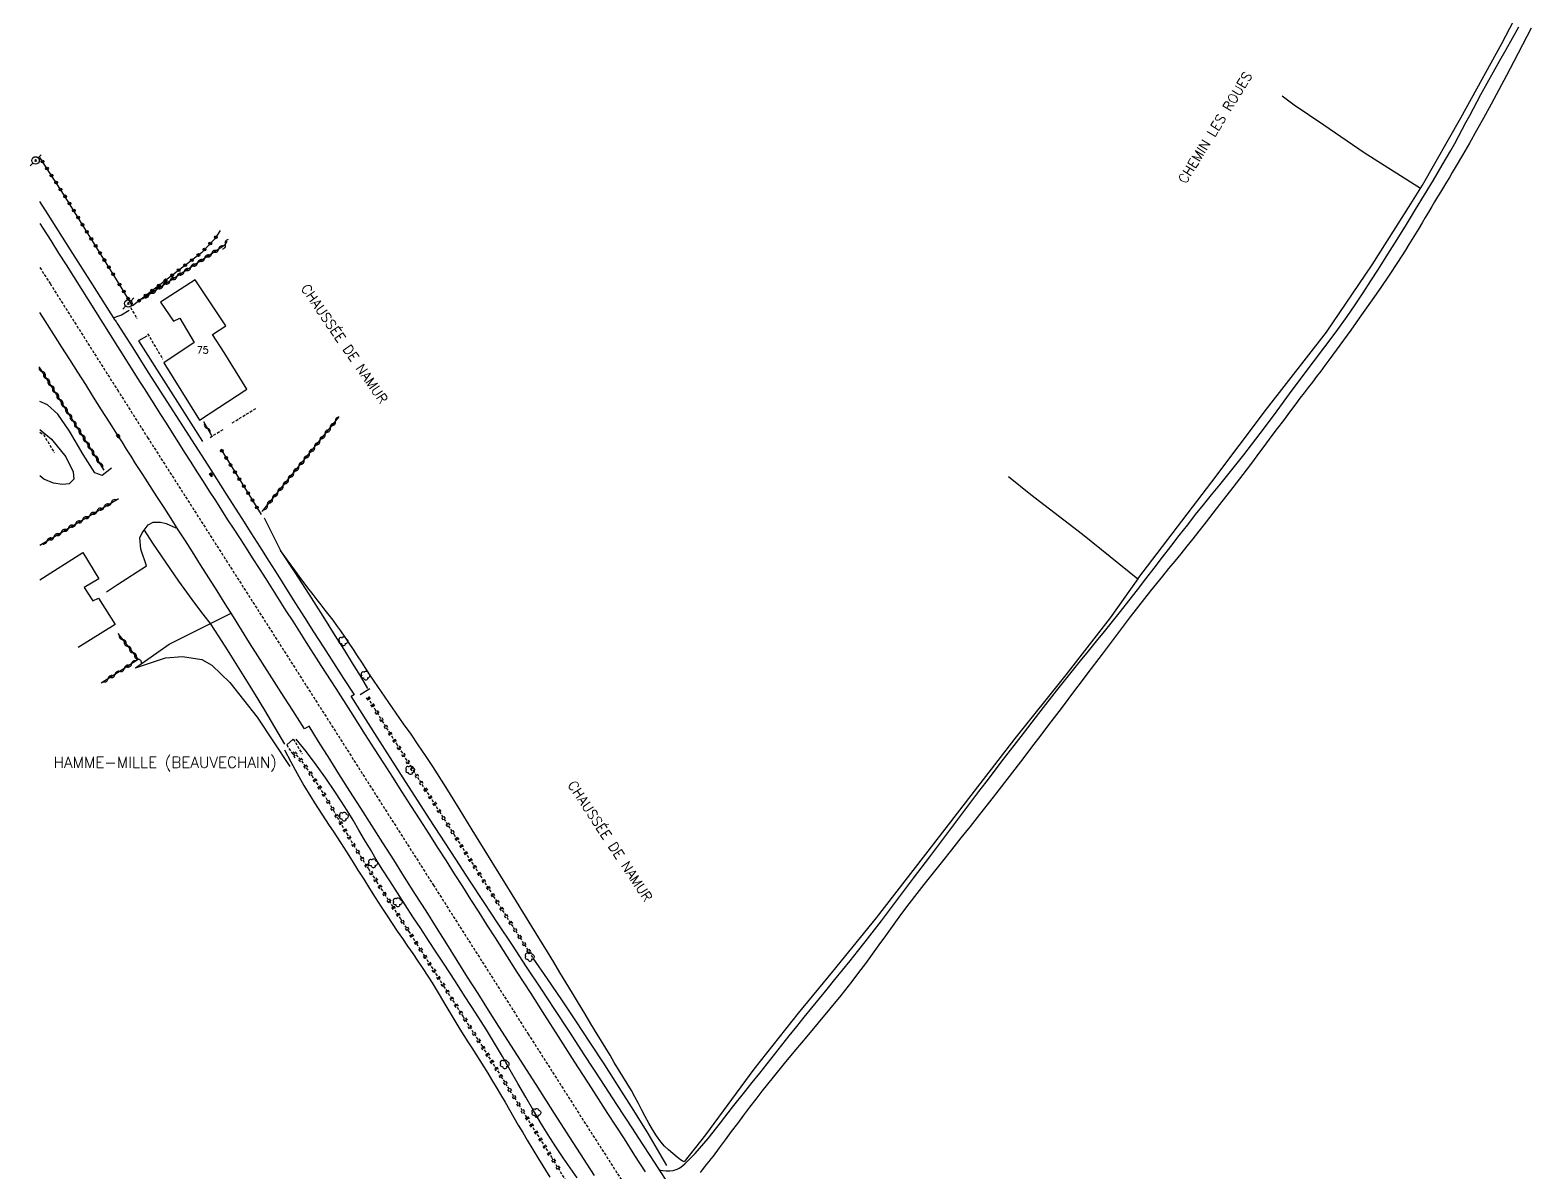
# Model space of a CAD drawing. Header units: millimetres. Extents: x 174998 to 176001, y 162000 to 163001.
# Drawn here: x 174998.2 to 175269.5, y 162423.3 to 162629.4 of the extents above; entities that cross this region are included whole.
import ezdxf
from ezdxf.enums import TextEntityAlignment as Align

# ---------------------------------------------------------------- set-up
doc = ezdxf.new("R2010")
doc.units = ezdxf.units.MM
doc.linetypes.add('DASHED', pattern=[0.75, 0.5, -0.25])
doc.layers.get('0').update_dxf_attribs({"linetype": 'CONTINUOUS'})
for name, color, linetype in [('W0001', 6, 'DASHED'), ('W0008', 7, 'CONTINUOUS'), ('W0017', 7, 'CONTINUOUS'), ('W0051', 7, 'CONTINUOUS'), ('W0071', 7, 'CONTINUOUS'), ('W0101', 7, 'CONTINUOUS'), ('W0112', 1, 'DASHED'), ('W0120', 7, 'CONTINUOUS'), ('W0211', 2, 'CONTINUOUS'), ('W0214', 2, 'CONTINUOUS'), ('W0220', 5, 'DASHED'), ('W0300', 7, 'CONTINUOUS'), ('W0310', 3, 'CONTINUOUS'), ('W0323', 7, 'CONTINUOUS'), ('W0330', 7, 'CONTINUOUS'), ('W0333', 7, 'CONTINUOUS'), ('W0401', 7, 'CONTINUOUS'), ('W0473', 7, 'CONTINUOUS'), ('W0980', 7, 'CONTINUOUS'), ('W0989', 7, 'CONTINUOUS'), ('W0991', 7, 'CONTINUOUS')]:
    doc.layers.add(name, color=color, linetype=linetype)
doc.styles.get("Standard").update_dxf_attribs({"font": 'romans.shx', "width": 0.85})

# ---------------------------------------------------------------- blocks, each defined once
blk = doc.blocks.new('T473')
for p, q in [((-0.166667, 0.166667), (0.166667, -0.166667)), ((-0.166667, -0.166667), (0.166667, 0.166667)), ((0.500001, 0.500001), (1.000002, 1.000002)), ((-1.000002, -1.000002), (-0.500001, -0.500001))]:
    blk.add_line(p, q)
blk.add_ellipse((0, 0), major_axis=(0.471405, 0.471405), ratio=1, start_param=5.4977871438, end_param=11.780972451)
blk = doc.blocks.new('T401')
for p, q in [((-0.3, 0.3), (0, 0.3)), ((-0.3, -0.25), (-0.3, 0.3)), ((-0.3, 0.15), (0, 0.15)), ((-0.3, 0), (0, 0)), ((0, 0.3), (0, -0.25)), ((-0.3, -0.15), (0, -0.15)), ((-0.3, -0.25), (-0.3, -0.3)), ((-0.3, -0.3), (0, -0.3)), ((0, -0.3), (0, -0.25))]:
    blk.add_line(p, q)
blk = doc.blocks.new('T300')
for p, q in [((-0.8, 0.51), (-0.86, 0.34)), ((-0.86, 0.34), (-0.86, 0.17)), ((-0.86, 0.17), (-0.74, 0.06)), ((-0.69, 0.63), (-0.8, 0.51)), ((-0.8, -0.06), (-0.74, 0.06)), ((-0.74, 0.06), (-0.69, 0.11)), ((-0.57, 0.69), (-0.69, 0.63)), ((-0.46, 0.69), (-0.57, 0.69)), ((-0.29, 0.63), (-0.46, 0.69)), ((-0.29, 0.63), (-0.17, 0.74)), ((-0.23, 0.57), (-0.29, 0.63)), ((-0.17, 0.74), (-0.06, 0.8)), ((-0.06, 0.8), (0.06, 0.8)), ((0.06, 0.8), (0.23, 0.74)), ((0.23, 0.74), (0.34, 0.63)), ((0.34, 0.63), (0.4, 0.51)), ((0.46, 0.46), (0.34, 0.46)), ((0.4, 0.51), (0.4, 0.46)), ((0.57, 0.4), (0.46, 0.46)), ((0.57, 0.4), (0.69, 0.29)), ((0.69, 0.29), (0.74, 0.17)), ((0.74, 0.06), (0.69, -0.17)), ((0.74, 0.17), (0.74, 0.06)), ((-0.8, -0.17), (-0.8, -0.06)), ((-0.8, -0.23), (-0.8, -0.17)), ((-0.74, -0.34), (-0.8, -0.23)), ((-0.69, -0.4), (-0.74, -0.34)), ((-0.51, -0.46), (-0.69, -0.4)), ((-0.4, -0.46), (-0.51, -0.46)), ((-0.4, -0.46), (-0.34, -0.46)), ((-0.34, -0.46), (-0.34, -0.4)), ((-0.34, -0.51), (-0.34, -0.46)), ((-0.29, -0.63), (-0.34, -0.51)), ((-0.17, -0.74), (-0.29, -0.63)), ((-0.06, -0.8), (-0.17, -0.74)), ((0.06, -0.8), (-0.06, -0.8)), ((0.17, -0.74), (0.06, -0.8)), ((0.23, -0.69), (0.17, -0.74)), ((0.29, -0.46), (0.23, -0.46)), ((0.29, -0.63), (0.23, -0.69)), ((0.46, -0.4), (0.29, -0.46)), ((0.34, -0.51), (0.29, -0.63)), ((0.34, -0.51), (0.34, -0.46)), ((0.57, -0.34), (0.46, -0.4)), ((0.63, -0.29), (0.57, -0.34)), ((0.69, -0.17), (0.63, -0.29))]:
    blk.add_line(p, q)
blk = doc.blocks.new('t310o')
at = {"color": 0, "linetype": 'Continuous'}
for centre, start, end in [((-0.5, 0.38), 216.8699, 323.1304), ((0.5, -0.37), 36.8699, 143.1303)]:
    blk.add_arc(centre, 0.625, start, end, dxfattribs=at)
blk = doc.blocks.new('t323o')
at = {"color": 0, "linetype": 'Continuous'}
for radius in [0.25, 0.15]:
    blk.add_circle((0, 0), radius, dxfattribs=at)
blk = doc.blocks.new('t220o')
at = {"color": 0, "linetype": 'Continuous'}
for p, q in [((-0.25, 0.25), (0.25, 0.25)), ((-0.25, -0.25), (0.25, -0.25))]:
    blk.add_line(p, q, dxfattribs=at)

msp = doc.modelspace()

# ---------------------------------------------------------------- linework, layer by layer
at = {"layer": 'W0001'}
for points in [[(175000, 162586.5), (175001.85, 162583.6), (175014, 162564.42)], [(175014, 162564.42), (175019.43, 162555.85), (175033.6, 162533.69), (175052.24, 162504.5), (175070.96, 162475.11), (175088.08, 162448.23), (175098.57, 162431.78), (175108.62, 162416.12)]]:
    msp.add_lwpolyline(points, dxfattribs=at)
at = {"layer": 'W0008'}
for points in [[(175014, 162576.39), (175013.9, 162576.55), (175013.8, 162576.71), (175013.7, 162576.87), (175013.6, 162577.03), (175009.56, 162583.37), (175005.53, 162589.71), (175001.49, 162596.06), (175000, 162598.41)], [(175014, 162556.31), (175012.56, 162558.58), (175011.13, 162560.84), (175009.7, 162563.1), (175008.27, 162565.37), (175006.83, 162567.63), (175005.4, 162569.89), (175003.97, 162572.16), (175002.53, 162574.42), (175000.95, 162576.9), (175000, 162578.39)], [(175056.68, 162509.53), (175054.86, 162512.34), (175053.05, 162515.16), (175051.24, 162517.97), (175049.43, 162520.79), (175047.81, 162523.34), (175046.2, 162525.89), (175044.58, 162528.44), (175042.97, 162530.99), (175041.35, 162533.54), (175039.74, 162536.09), (175038.13, 162538.64), (175036.51, 162541.19), (175033.7, 162545.59), (175030.89, 162549.99), (175028.07, 162554.39), (175025.26, 162558.79), (175022.44, 162563.19), (175019.62, 162567.59), (175016.81, 162571.99), (175014, 162576.39)], [(175047.73, 162503.25), (175045.63, 162506.55), (175043.52, 162509.84), (175041.43, 162513.15), (175039.33, 162516.45), (175037.85, 162518.79), (175036.38, 162521.14), (175034.91, 162523.48), (175033.43, 162525.83), (175031.96, 162528.18), (175030.49, 162530.52), (175029.01, 162532.87), (175027.53, 162535.21), (175026.25, 162537.21), (175024.97, 162539.2), (175023.69, 162541.2), (175022.4, 162543.19), (175021.12, 162545.19), (175019.83, 162547.18), (175018.55, 162549.18), (175017.27, 162551.17), (175016.45, 162552.46), (175015.63, 162553.74), (175014.82, 162555.03), (175014, 162556.31)], [(175056.15, 162509.13), (175056.77, 162509.51)], [(175113, 162421.81), (175111.99, 162423.35), (175110.99, 162424.9), (175109.98, 162426.45), (175108.98, 162427.99), (175107.97, 162429.54), (175106.97, 162431.08), (175104.1, 162435.49), (175101.22, 162439.89), (175098.35, 162444.3), (175095.47, 162448.7), (175092.92, 162452.58), (175090.37, 162456.45), (175087.81, 162460.32), (175085.25, 162464.19), (175082.69, 162468.07), (175080.14, 162471.94), (175077.59, 162475.82), (175075.06, 162479.71), (175070.3, 162487.04), (175065.56, 162494.39), (175060.84, 162501.75), (175056.15, 162509.13)], [(175048.58, 162503.72), (175047.73, 162503.25)], [(175100.04, 162422.67), (175096.23, 162428.61), (175092.87, 162433.84), (175089.52, 162439.07), (175086.17, 162444.3), (175082.83, 162449.54), (175080.94, 162452.51), (175079.06, 162455.49), (175077.18, 162458.47), (175075.3, 162461.45), (175073.42, 162464.43), (175071.54, 162467.41), (175069.67, 162470.39), (175067.78, 162473.37), (175065.81, 162476.48), (175063.84, 162479.59), (175061.86, 162482.7), (175059.88, 162485.81), (175057.91, 162488.92), (175055.93, 162492.03), (175053.96, 162495.14), (175052, 162498.26), (175051.14, 162499.62), (175050.29, 162500.99), (175049.43, 162502.35), (175048.58, 162503.72)]]:
    msp.add_lwpolyline(points, dxfattribs=at)
at = {"layer": 'W0017'}
for points in [[(175014, 162577.65), (175013.37, 162577.42)], [(175016.13, 162578.76), (175014.72, 162577.92), (175014, 162577.65)], [(175019.28, 162574.14), (175017.78, 162573.27)], [(175017.78, 162573.27), (175029.36, 162555.1)], [(175012.94, 162550.32), (175011.25, 162548.96), (175009.92, 162549.44), (175007.83, 162552.74), (175005.35, 162556.97), (175003.26, 162560.02), (175001.39, 162561.72), (175000, 162562.34)], [(175000, 162557.26), (175002.11, 162555.56), (175004.68, 162552.34), (175006.02, 162549.65), (175006.12, 162548.31), (175005.29, 162547.48), (175004.11, 162547.33), (175002.47, 162547.59), (175000.74, 162548.33), (175000, 162548.94)], [(175019.21, 162532.68), (175018.23, 162535.7), (175018.05, 162537.7), (175018.43, 162538.61), (175019.53, 162540.09), (175020.45, 162540.54), (175021.77, 162540.58), (175022.8, 162540.34), (175024.52, 162539.51)], [(175018.8, 162539.11), (175020.33, 162536.79), (175021.87, 162534.49), (175023.44, 162532.2), (175025.04, 162529.93), (175026.47, 162527.93), (175027.92, 162525.94), (175029.39, 162523.97), (175030.88, 162522.02)], [(175014, 162529.29), (175019.21, 162532.65)], [(175012.02, 162528.01), (175014, 162529.29)]]:
    msp.add_lwpolyline(points, dxfattribs=at)
at = {"layer": 'W0051'}
for points in [[(175000, 162594.45), (175000.55, 162593.59), (175001.97, 162591.36), (175003.39, 162589.13), (175004.72, 162587.02), (175006.05, 162584.91), (175007.37, 162582.8), (175008.7, 162580.69), (175010.02, 162578.58), (175011.34, 162576.47), (175012.67, 162574.36), (175014, 162572.25)], [(175014, 162572.25), (175014.82, 162570.96), (175015.64, 162569.66), (175016.46, 162568.37), (175017.28, 162567.08), (175018.1, 162565.79), (175018.92, 162564.5), (175019.74, 162563.21), (175020.56, 162561.92), (175021.67, 162560.17), (175022.78, 162558.41), (175023.89, 162556.66), (175025, 162554.9), (175026.11, 162553.15), (175027.22, 162551.4), (175028.33, 162549.64), (175029.45, 162547.89), (175030.55, 162546.17), (175031.66, 162544.44), (175032.77, 162542.72), (175033.88, 162541), (175035, 162539.28), (175036.11, 162537.56), (175037.22, 162535.84), (175038.32, 162534.11), (175039.54, 162532.21), (175040.76, 162530.3), (175041.98, 162528.39), (175043.19, 162526.48), (175044.4, 162524.58), (175045.62, 162522.67), (175046.83, 162520.76), (175048.05, 162518.85), (175050.71, 162514.69), (175053.37, 162510.53), (175056.03, 162506.36), (175058.69, 162502.2), (175060.33, 162499.64), (175061.97, 162497.09), (175063.61, 162494.53), (175065.25, 162491.97), (175066.89, 162489.41), (175068.53, 162486.86), (175070.17, 162484.3), (175071.81, 162481.74), (175073.29, 162479.43), (175074.76, 162477.11), (175076.24, 162474.8), (175077.71, 162472.48), (175079.19, 162470.17), (175080.66, 162467.85), (175082.13, 162465.54), (175083.61, 162463.23), (175086.08, 162459.35), (175088.56, 162455.48), (175091.03, 162451.61), (175093.51, 162447.74), (175096.47, 162443.11), (175099.44, 162438.48), (175102.41, 162433.86), (175105.39, 162429.24), (175107.29, 162426.26), (175109.2, 162423.28)]]:
    msp.add_lwpolyline(points, dxfattribs=at)
at = {"layer": 'W0071'}
for points in [[(175111.7, 162423.65), (175112.34, 162423.52), (175112.98, 162423.46), (175113.63, 162423.48), (175114.27, 162423.57), (175114.64, 162423.67), (175114.98, 162423.81), (175115.31, 162423.99), (175115.63, 162424.18), (175116.34, 162424.73), (175116.99, 162425.34), (175117.6, 162425.99), (175118.2, 162426.64), (175120.55, 162429.34), (175122.79, 162432.13), (175124.98, 162434.96), (175127.19, 162437.76), (175128.53, 162439.44), (175129.87, 162441.12), (175131.21, 162442.8), (175132.54, 162444.49), (175133.87, 162446.17), (175135.21, 162447.85), (175136.55, 162449.53), (175137.89, 162451.21), (175139.26, 162452.91), (175140.64, 162454.61), (175142.03, 162456.3), (175143.41, 162457.99), (175144.8, 162459.68), (175146.17, 162461.37), (175147.54, 162463.08), (175148.9, 162464.79), (175151.84, 162468.61), (175154.75, 162472.45), (175157.64, 162476.31), (175160.54, 162480.16), (175161.81, 162481.84), (175163.08, 162483.53), (175164.35, 162485.21), (175165.62, 162486.9), (175166.89, 162488.58), (175168.16, 162490.26), (175169.43, 162491.94), (175170.71, 162493.62), (175173.87, 162497.76), (175177.04, 162501.9), (175180.22, 162506.03), (175183.43, 162510.13), (175184.86, 162511.93), (175186.29, 162513.72), (175187.74, 162515.51), (175189.19, 162517.29), (175190.64, 162519.07), (175192.09, 162520.85), (175193.53, 162522.64), (175194.96, 162524.44), (175196.49, 162526.38), (175198.01, 162528.34), (175199.52, 162530.3), (175201.02, 162532.27), (175202.53, 162534.23), (175204.03, 162536.19), (175205.55, 162538.15), (175207.08, 162540.1), (175208.51, 162541.91), (175209.95, 162543.71), (175211.4, 162545.5), (175212.86, 162547.3), (175214.31, 162549.09), (175215.75, 162550.89), (175217.19, 162552.7), (175218.61, 162554.52), (175220.92, 162557.56), (175223.21, 162560.63), (175225.48, 162563.71), (175227.75, 162566.78), (175229.79, 162569.49), (175231.83, 162572.19), (175233.86, 162574.91), (175235.83, 162577.66), (175237.3, 162579.78), (175238.73, 162581.92), (175240.13, 162584.08), (175241.53, 162586.24), (175243.22, 162588.91), (175244.88, 162591.58), (175246.53, 162594.27), (175248.17, 162596.96), (175249.79, 162599.62), (175251.41, 162602.29), (175253, 162604.96), (175254.56, 162607.66), (175255.26, 162608.91), (175255.95, 162610.17), (175256.62, 162611.43), (175257.29, 162612.7), (175257.96, 162613.96), (175258.63, 162615.23), (175259.3, 162616.49), (175259.98, 162617.75), (175261.11, 162619.79), (175262.25, 162621.82), (175263.4, 162623.85), (175264.56, 162625.88), (175265.71, 162627.9), (175266.84, 162629.94)], [(175269.05, 162629.71), (175268.28, 162628.2), (175267.51, 162626.7), (175266.73, 162625.2), (175265.94, 162623.71), (175264.59, 162621.14), (175263.23, 162618.57), (175261.85, 162616.01), (175260.45, 162613.46), (175259.2, 162611.22), (175257.93, 162608.98), (175256.64, 162606.76), (175255.34, 162604.54), (175254.82, 162603.65), (175254.3, 162602.77), (175253.77, 162601.89), (175253.24, 162601.02), (175252.7, 162600.14), (175252.17, 162599.27), (175251.64, 162598.39), (175251.11, 162597.51), (175250.52, 162596.53), (175249.94, 162595.55), (175249.36, 162594.56), (175248.78, 162593.58), (175248.19, 162592.59), (175247.6, 162591.61), (175247.01, 162590.64), (175246.4, 162589.67), (175244.93, 162587.4), (175243.43, 162585.15), (175241.9, 162582.92), (175240.37, 162580.7), (175238.45, 162577.95), (175236.5, 162575.22), (175234.54, 162572.51), (175232.56, 162569.8), (175231.83, 162568.81), (175231.08, 162567.82), (175230.33, 162566.84), (175229.58, 162565.85), (175228.83, 162564.87), (175228.07, 162563.89), (175227.32, 162562.91), (175226.58, 162561.92), (175225.45, 162560.43), (175224.34, 162558.93), (175223.22, 162557.43), (175222.11, 162555.93), (175220.99, 162554.43), (175219.87, 162552.94), (175218.75, 162551.44), (175217.62, 162549.95), (175215.24, 162546.84), (175212.84, 162543.73), (175210.43, 162540.63), (175208, 162537.55), (175206.92, 162536.2), (175205.83, 162534.85), (175204.74, 162533.51), (175203.64, 162532.17), (175202.55, 162530.83), (175201.45, 162529.49), (175200.37, 162528.14), (175199.3, 162526.79), (175196.71, 162523.46), (175194.16, 162520.11), (175191.63, 162516.74), (175189.08, 162513.38), (175187.87, 162511.77), (175186.65, 162510.16), (175185.44, 162508.55), (175184.23, 162506.94), (175183.01, 162505.32), (175181.8, 162503.71), (175180.58, 162502.1), (175179.35, 162500.5), (175176.9, 162497.31), (175174.44, 162494.12), (175171.97, 162490.95), (175169.5, 162487.78), (175167.84, 162485.66), (175166.17, 162483.56), (175164.49, 162481.45), (175162.82, 162479.35), (175161.14, 162477.25), (175159.48, 162475.14), (175157.82, 162473.02), (175156.19, 162470.88), (175154.96, 162469.24), (175153.74, 162467.59), (175152.54, 162465.93), (175151.35, 162464.26), (175150.15, 162462.59), (175148.94, 162460.93), (175147.72, 162459.29), (175146.48, 162457.66), (175144.5, 162455.15), (175142.48, 162452.67), (175140.44, 162450.21), (175138.39, 162447.76), (175136.33, 162445.31), (175134.29, 162442.85), (175132.27, 162440.38), (175130.28, 162437.88), (175129.15, 162436.43), (175128.04, 162434.98), (175126.94, 162433.51), (175125.84, 162432.04), (175124.75, 162430.57), (175123.66, 162429.1), (175122.57, 162427.63), (175121.47, 162426.16), (175121.08, 162425.66), (175120.68, 162425.17), (175120.28, 162424.68), (175119.88, 162424.19), (175119.49, 162423.69), (175119.11, 162423.18)]]:
    msp.add_lwpolyline(points, dxfattribs=at)
at = {"layer": 'W0101'}
for points in [[(175028.8, 162558.97), (175037.35, 162564.54), (175033.24, 162571.16), (175033.24, 162571.19), (175031.15, 162574.41), (175033.54, 162575.99), (175028.02, 162584.3), (175021.75, 162580.27), (175024.14, 162576.83), (175025.24, 162577.39), (175027.85, 162572.99), (175022.34, 162569.3)], [(175022.34, 162569.3), (175028.8, 162558.97)], [(175000, 162530.17), (175007.75, 162535.07), (175010.66, 162530.35), (175008.02, 162528.77), (175009.54, 162526.36), (175010.58, 162526.83), (175013.59, 162522.1), (175006.94, 162517.91)]]:
    msp.add_lwpolyline(points, dxfattribs=at)
at = {"layer": 'W0112'}
for points in [[(175016.36, 162579.29), (175017.53, 162577.3)], [(175019.44, 162574.57), (175022.16, 162569.99)], [(175034.69, 162558.46), (175038.96, 162561.08)], [(175030.71, 162555.86), (175033.16, 162557.36)], [(175000, 162556.77), (175000.64, 162556.38), (175002.57, 162553.15)], [(175044.54, 162500.35), (175046.14, 162497.84)], [(175045.72, 162501.42), (175047.32, 162498.72)]]:
    msp.add_lwpolyline(points, dxfattribs=at)
at = {"layer": 'W0120'}
for points in [[(175059.52, 162510.5), (175057.8, 162509.4)], [(175045.72, 162501.42), (175044.54, 162500.35)]]:
    msp.add_lwpolyline(points, dxfattribs=at)
at = {"layer": 'W0211'}
for points in [[(175116.23, 162425.09), (175115.9, 162425.29), (175115.57, 162425.5), (175115.26, 162425.73), (175114.95, 162425.96), (175114.18, 162426.6), (175113.42, 162427.26), (175112.7, 162427.96), (175112.04, 162428.71), (175111.24, 162429.8), (175110.52, 162430.93), (175109.84, 162432.09), (175109.21, 162433.27), (175108.6, 162434.46), (175108, 162435.64), (175107.37, 162436.82), (175106.71, 162437.98), (175105.95, 162439.26), (175105.19, 162440.53), (175104.42, 162441.8), (175103.64, 162443.07), (175102.87, 162444.34), (175102.09, 162445.61), (175101.32, 162446.88), (175100.55, 162448.15), (175099.43, 162450.01), (175098.31, 162451.87), (175097.19, 162453.72), (175096.07, 162455.58), (175094.95, 162457.44), (175093.83, 162459.3), (175092.71, 162461.15), (175091.58, 162463), (175088.78, 162467.57), (175085.97, 162472.12), (175083.15, 162476.67), (175080.33, 162481.22), (175077.99, 162485.05), (175075.66, 162488.88), (175073.3, 162492.7), (175070.88, 162496.48), (175069.59, 162498.43), (175068.28, 162500.36), (175066.96, 162502.28), (175065.62, 162504.19), (175064.28, 162506.1), (175062.94, 162508.01), (175061.61, 162509.93), (175060.3, 162511.86), (175059.54, 162512.99), (175058.8, 162514.13), (175058.06, 162515.28), (175057.32, 162516.42), (175056.58, 162517.57), (175055.83, 162518.7), (175055.06, 162519.83), (175054.28, 162520.95), (175053.59, 162521.9), (175052.89, 162522.84), (175052.17, 162523.77), (175051.45, 162524.7), (175050.73, 162525.62), (175050.01, 162526.55), (175049.29, 162527.48), (175048.58, 162528.41), (175047.27, 162530.16), (175045.98, 162531.91), (175044.69, 162533.67), (175043.4, 162535.43)], [(175096.94, 162422.21), (175095.67, 162424.02), (175094.41, 162425.84), (175093.18, 162427.67), (175091.99, 162429.52), (175090.51, 162431.93), (175089.07, 162434.35), (175087.66, 162436.78), (175086.25, 162439.23), (175084.85, 162441.67), (175083.44, 162444.11), (175082.01, 162446.54), (175080.55, 162448.95), (175078.68, 162451.93), (175076.76, 162454.89), (175074.84, 162457.83), (175072.92, 162460.78), (175071.52, 162462.93), (175070.12, 162465.07), (175068.72, 162467.21), (175067.31, 162469.35), (175065.91, 162471.5), (175064.52, 162473.64), (175063.14, 162475.8), (175061.77, 162477.96), (175060.69, 162479.7), (175059.64, 162481.46), (175058.59, 162483.22), (175057.56, 162484.98), (175056.51, 162486.75), (175055.45, 162488.5), (175054.36, 162490.23), (175053.24, 162491.95), (175051.58, 162494.37), (175049.86, 162496.75), (175048.09, 162499.1), (175046.27, 162501.41)], [(175044.13, 162499.46), (175045.27, 162497.31), (175046.43, 162495.17), (175047.64, 162493.06), (175048.88, 162490.96), (175049.53, 162489.91), (175050.19, 162488.88), (175050.86, 162487.85), (175051.54, 162486.82), (175052.22, 162485.8), (175052.9, 162484.78), (175053.58, 162483.75), (175054.25, 162482.72), (175055.3, 162481.07), (175056.35, 162479.42), (175057.39, 162477.76), (175058.43, 162476.1), (175059.47, 162474.45), (175060.52, 162472.79), (175061.57, 162471.14), (175062.64, 162469.5), (175063.55, 162468.13), (175064.47, 162466.77), (175065.4, 162465.41), (175066.34, 162464.06), (175067.27, 162462.71), (175068.2, 162461.35), (175069.11, 162459.98), (175070.01, 162458.6), (175070.75, 162457.42), (175071.48, 162456.24), (175072.2, 162455.04), (175072.91, 162453.85), (175073.62, 162452.65), (175074.34, 162451.46), (175075.05, 162450.26), (175075.78, 162449.08), (175076.49, 162447.93), (175077.21, 162446.8), (175077.93, 162445.66), (175078.65, 162444.53), (175079.38, 162443.39), (175080.09, 162442.25), (175080.81, 162441.11), (175081.51, 162439.96), (175082.33, 162438.6), (175083.13, 162437.24), (175083.93, 162435.87), (175084.72, 162434.49), (175085.52, 162433.12), (175086.31, 162431.75), (175087.12, 162430.38), (175087.93, 162429.02), (175089.96, 162425.67), (175092, 162422.33)]]:
    msp.add_lwpolyline(points, dxfattribs=at)
at = {"layer": 'W0214'}
for points in [[(175043.43, 162535.4), (175045.98, 162531.48), (175048.52, 162527.54), (175051.04, 162523.6), (175053.54, 162519.64), (175054.95, 162517.38), (175056.36, 162515.12), (175057.76, 162512.84), (175059.14, 162510.56)], [(175088.96, 162461.88), (175091.55, 162458.12), (175094.12, 162454.34), (175096.66, 162450.54), (175099.18, 162446.73), (175101.84, 162442.63), (175104.48, 162438.52), (175107.1, 162434.39), (175109.67, 162430.23), (175110.54, 162428.79), (175111.4, 162427.35), (175112.24, 162425.9), (175113.08, 162424.44)]]:
    msp.add_lwpolyline(points, dxfattribs=at)
at = {"layer": 'W0220'}
for points in [[(175059.12, 162508.94), (175060.42, 162506.83), (175061.71, 162504.73), (175063.02, 162502.63), (175064.33, 162500.53), (175066.9, 162496.45), (175069.48, 162492.38), (175072.08, 162488.31), (175074.67, 162484.25), (175078.24, 162478.66), (175081.81, 162473.07), (175085.38, 162467.49), (175088.96, 162461.91)], [(175045.7, 162499.11), (175046.22, 162498.57), (175046.72, 162498.01), (175047.19, 162497.44), (175047.64, 162496.84), (175049.05, 162494.84), (175050.38, 162492.79), (175051.66, 162490.72), (175052.9, 162488.62), (175054.12, 162486.51), (175055.35, 162484.4), (175056.59, 162482.31), (175057.87, 162480.23), (175059.29, 162477.97), (175060.73, 162475.72), (175062.17, 162473.48), (175063.61, 162471.23), (175065.06, 162468.99), (175066.51, 162466.75), (175067.95, 162464.51), (175069.39, 162462.26), (175072.85, 162456.84), (175076.31, 162451.41), (175079.77, 162445.98), (175083.2, 162440.54), (175087.75, 162433.24), (175092.29, 162425.93), (175096.8, 162418.61)]]:
    msp.add_lwpolyline(points, dxfattribs=at)
at = {"layer": 'W0310'}
for points in [[(175033.76, 162591.2), (175033.36, 162590.56), (175018.45, 162580.8)], [(175000.22, 162568.07), (175000, 162568.43)], [(175011.59, 162549.94), (175000.22, 162568.07), (175000, 162567.93)], [(175029.52, 162558.7), (175030.94, 162556.17)], [(175040.1, 162542.46), (175053.96, 162559.49)], [(175000, 162536.39), (175014, 162544.72)], [(175014, 162544.72), (175014.21, 162544.85)], [(175014.05, 162520.47), (175017.74, 162515.76), (175014, 162513.37)], [(175014, 162513.37), (175011.04, 162511.48)]]:
    msp.add_lwpolyline(points, dxfattribs=at)
at = {"layer": 'W0323'}
for points in [[(175014, 162584.02), (175004.41, 162599.59), (175000, 162606.36)], [(175032.51, 162593.17), (175031.55, 162591.68), (175029.15, 162589.19), (175016.72, 162579.62)], [(175016.72, 162579.62), (175014, 162584.02)], [(175032.63, 162553.72), (175039.95, 162541.95)]]:
    msp.add_lwpolyline(points, dxfattribs=at)
at = {"layer": 'W0330'}
for points in [[(175198.07, 162530.3), (175211.41, 162547.85), (175221.33, 162560.92), (175232.11, 162574.86), (175240.36, 162586.97), (175247.37, 162598), (175249.43, 162601.35), (175256.39, 162613.5), (175263.78, 162626.96), (175269.55, 162638.05)], [(175249.08, 162600.78), (175238.9, 162607.23), (175231.66, 162612.22), (175226.29, 162615.83), (175224.12, 162617.41)], [(175174.74, 162548.8), (175178.78, 162545.54), (175188.12, 162538.36), (175198.07, 162530.3), (175193.07, 162523.28), (175185.11, 162512.98), (175175.92, 162501.53), (175161.23, 162482.51), (175150.9, 162469.17), (175143.03, 162459.47), (175136.83, 162451.93), (175128.83, 162441.83), (175120.09, 162429.99), (175116.23, 162425.09)], [(175043.45, 162535.38), (175040.54, 162541.25)], [(175017.26, 162514.24), (175023.34, 162518.56), (175030.19, 162521.98), (175034.39, 162524.07)], [(175017.27, 162514.26), (175022.66, 162516.06), (175025.73, 162516.31), (175029.24, 162515.79), (175031.03, 162514.74), (175034.29, 162511.63), (175039.2, 162505.35), (175045.08, 162496.48)]]:
    msp.add_lwpolyline(points, dxfattribs=at)
at = {"layer": 'W0333'}
msp.add_lwpolyline([(175030.73, 162522.25), (175032.27, 162519.88), (175033.79, 162517.51), (175035.3, 162515.12), (175036.79, 162512.73), (175038.65, 162509.69), (175040.5, 162506.64), (175042.33, 162503.58), (175044.14, 162500.51)], dxfattribs=at)

# ---------------------------------------------------------------- block references
at = {"layer": 'W0220'}
for p, rotation in [((175059.23, 162508.77), 301.5126391770922), ((175060.01, 162507.49), 301.5126391770922), ((175060.8, 162506.21), 301.6781389660566), ((175061.59, 162504.93), 301.6781389660566), ((175062.38, 162503.66), 301.843637865237), ((175063.17, 162502.39), 302.0091358732005), ((175063.96, 162501.11), 302.0091358732005), ((175046.05, 162498.76), 313.7973029851726), ((175047.03, 162497.63), 309.3670972899749), ((175064.76, 162499.84), 302.2146256968263), ((175065.56, 162498.57), 302.2146256968263), ((175066.36, 162497.31), 302.2146256968263), ((175047.93, 162496.43), 305.0058995459709), ((175048.79, 162495.2), 305.0058995459709), ((175067.16, 162496.04), 302.4192429406196), ((175067.97, 162494.77), 302.4192429406196), ((175049.62, 162493.95), 303.1078693330775), ((175050.44, 162492.69), 301.6423674158518), ((175068.77, 162493.5), 302.4192429406196), ((175069.57, 162492.24), 302.525203995594), ((175051.23, 162491.41), 301.6423674158518), ((175052, 162490.13), 300.6098810236318), ((175070.38, 162490.97), 302.525203995594), ((175071.19, 162489.71), 302.525203995594), ((175052.77, 162488.84), 300.6098810236318), ((175053.52, 162487.54), 300.1197550865792), ((175071.99, 162488.44), 302.525203995594), ((175072.8, 162487.18), 302.5325070317294), ((175054.28, 162486.25), 300.1729513682743), ((175055.03, 162484.95), 300.1729513682743), ((175055.79, 162483.66), 300.6617114768902), ((175073.61, 162485.92), 302.5325070317294), ((175074.41, 162484.65), 302.5325070317294), ((175056.56, 162482.37), 300.6617114768902), ((175057.34, 162481.09), 301.5858708816002), ((175075.22, 162483.39), 302.5389289314039), ((175076.03, 162482.12), 302.5389289314039), ((175058.13, 162479.81), 302.2656671707903), ((175058.93, 162478.55), 302.2656671707903), ((175076.83, 162480.86), 302.5389289314039), ((175077.64, 162479.59), 302.5389289314039), ((175078.45, 162478.33), 302.5853373968881), ((175059.74, 162477.28), 302.4977781941611), ((175060.54, 162476.01), 302.4977781941611), ((175079.26, 162477.06), 302.5853373968881), ((175080.06, 162475.8), 302.5853373968881), ((175061.35, 162474.75), 302.6744266378436), ((175062.16, 162473.49), 302.6744266378436), ((175080.87, 162474.54), 302.5853373968881), ((175081.68, 162473.27), 302.5853373968881), ((175062.97, 162472.23), 302.7956115360795), ((175063.78, 162470.97), 302.8474353612016), ((175082.49, 162472.01), 302.6317485322093), ((175083.3, 162470.75), 302.6317485322093), ((175064.6, 162469.71), 302.8474353612016), ((175065.41, 162468.45), 302.8298964501504), ((175084.11, 162469.48), 302.6317485322093), ((175084.91, 162468.22), 302.6317485322093), ((175066.23, 162467.19), 302.8298964501504), ((175067.04, 162465.92), 302.7568895800365), ((175067.85, 162464.66), 302.7568895800365), ((175085.72, 162466.96), 302.6781623380022), ((175086.53, 162465.69), 302.6781623380022), ((175068.66, 162463.4), 302.6284151500444), ((175069.47, 162462.14), 302.5680873362986), ((175087.34, 162464.43), 302.6781623380022), ((175088.15, 162463.17), 302.6781623380022), ((175070.27, 162460.87), 302.5680873362986), ((175071.08, 162459.61), 302.5680873362986), ((175071.89, 162458.34), 302.5680873362986), ((175072.7, 162457.08), 302.5680873362986), ((175073.5, 162455.82), 302.5552148717767), ((175074.31, 162454.55), 302.5552148717767), ((175075.12, 162453.29), 302.5552148717767), ((175075.93, 162452.02), 302.5552148717767), ((175076.73, 162450.76), 302.4369250735691), ((175077.54, 162449.49), 302.4369250735691), ((175078.34, 162448.23), 302.4369250735691), ((175079.14, 162446.96), 302.4369250735691), ((175079.95, 162445.69), 302.2132202762504), ((175080.75, 162444.42), 302.2132202762504), ((175081.55, 162443.15), 302.2132202762504), ((175082.35, 162441.89), 302.2132202762504), ((175083.15, 162440.62), 302.2132202762504), ((175083.94, 162439.34), 301.9885812945935), ((175084.74, 162438.07), 301.9885812945935), ((175085.53, 162436.8), 301.9885812945935), ((175086.33, 162435.53), 301.9885812945935), ((175087.12, 162434.26), 301.9885812945935), ((175087.91, 162432.98), 301.8066735800417), ((175088.7, 162431.71), 301.8066735800417), ((175089.5, 162430.43), 301.8066735800417), ((175090.29, 162429.16), 301.8066735800417), ((175091.08, 162427.88), 301.8066735800417), ((175091.87, 162426.61), 301.8066735800417), ((175092.66, 162425.33), 301.6247685670301), ((175093.44, 162424.06), 301.6247685670301)]:
    msp.add_blockref('t220o', p, dxfattribs=dict(at, rotation=rotation))
at = {"layer": 'W0300'}
for p in [(175054.8, 162519.04), (175058.81, 162512.85), (175066.86, 162495.79), (175054.89, 162487.42), (175060.18, 162479), (175064.6, 162471.95), (175088.42, 162462.09), (175083.89, 162442.72), (175089.63, 162433.93)]:
    msp.add_blockref('T300', p, dxfattribs=at)
at = {"layer": 'W0310'}
for p, rotation in [((175031, 162589.02), 213.1968349126365), ((175032.26, 162589.84), 213.1968349126365), ((175033.45, 162590.71), 238.0338906439337), ((175027.23, 162586.55), 213.1968349126365), ((175028.49, 162587.37), 213.1968349126365), ((175029.74, 162588.2), 213.1968349126365), ((175023.47, 162584.09), 213.1968349126365), ((175024.72, 162584.91), 213.1968349126365), ((175025.98, 162585.73), 213.1968349126365), ((175019.7, 162581.63), 213.1968349126365), ((175020.96, 162582.45), 213.1968349126365), ((175022.21, 162583.27), 213.1968349126365), ((175000.44, 162567.73), 122.0984325979241), ((175001.23, 162566.46), 122.0984325979241), ((175002.03, 162565.19), 122.0984325979241), ((175002.83, 162563.92), 122.0984325979241), ((175003.62, 162562.65), 122.0984325979241), ((175004.42, 162561.37), 122.0984325979241), ((175005.22, 162560.1), 122.0984325979241), ((175006.01, 162558.83), 122.0984325979241), ((175006.81, 162557.56), 122.0984325979241), ((175007.61, 162556.29), 122.0984325979241), ((175030.21, 162557.48), 299.2674275194735), ((175051.46, 162556.42), 50.87136766761316), ((175052.41, 162557.58), 50.87136766761316), ((175053.35, 162558.75), 50.87136766761316), ((175008.41, 162555.02), 122.0984325979241), ((175009.2, 162553.75), 122.0984325979241), ((175049.57, 162554.09), 50.87136766761316), ((175050.51, 162555.26), 50.87136766761316), ((175010, 162552.48), 122.0984325979241), ((175010.8, 162551.21), 122.0984325979241), ((175047.67, 162551.77), 50.87136766761316), ((175048.62, 162552.93), 50.87136766761316), ((175044.83, 162548.27), 50.87136766761316), ((175045.78, 162549.44), 50.87136766761316), ((175046.73, 162550.6), 50.87136766761316), ((175042.94, 162545.95), 50.87136766761316), ((175043.89, 162547.11), 50.87136766761316), ((175011.6, 162543.29), 30.77183860756321), ((175012.89, 162544.06), 30.77183860756321), ((175041.05, 162543.62), 50.87136766761316), ((175041.99, 162544.78), 50.87136766761316), ((175006.44, 162540.22), 30.77183860756321), ((175007.73, 162540.99), 30.77183860756321), ((175009.02, 162541.76), 30.77183860756321), ((175010.31, 162542.53), 30.77183860756321), ((175002.58, 162537.92), 30.77183860756321), ((175003.87, 162538.69), 30.77183860756321), ((175005.16, 162539.46), 30.77183860756321), ((175001.29, 162537.15), 30.77183860756321), ((175014.93, 162519.35), 308.1142218353913), ((175015.85, 162518.17), 308.1142218353913), ((175016.78, 162516.99), 308.1142218353913), ((175017.7, 162515.81), 308.1142218353913), ((175013.57, 162513.09), 212.557086724023), ((175015.26, 162514.18), 212.5570867242114), ((175016.53, 162514.98), 212.5570867242114), ((175012.3, 162512.29), 212.557086724023)]:
    msp.add_blockref('t310o', p, dxfattribs=dict(at, rotation=rotation))
at = {"layer": 'W0323'}
for p, rotation in [((175000.47, 162605.64), 123.0816383324609), ((175001.29, 162604.38), 123.0816383324609), ((175002.11, 162603.12), 123.0816383324609), ((175002.93, 162601.87), 123.0816383324609), ((175003.74, 162600.61), 123.0816383324609), ((175004.56, 162599.35), 121.6434986852499), ((175005.34, 162598.07), 121.6434986852499), ((175006.13, 162596.79), 121.6434986852499), ((175006.92, 162595.52), 121.6434986852499), ((175007.7, 162594.24), 121.6434986852499), ((175008.49, 162592.96), 121.6434986852499), ((175009.28, 162591.69), 121.6434986852499), ((175010.07, 162590.41), 121.6434986852499), ((175029.71, 162589.77), 226.0198907971131), ((175030.75, 162590.85), 226.0198907971131), ((175031.74, 162591.97), 237.262511625552), ((175010.85, 162589.13), 121.6434986852499), ((175011.64, 162587.86), 121.6434986852499), ((175026.22, 162586.94), 217.5993082528264), ((175027.41, 162587.85), 217.5993082528264), ((175028.6, 162588.77), 217.5993082528264), ((175012.43, 162586.58), 121.6434986852499), ((175013.21, 162585.3), 121.6434986852499), ((175022.66, 162584.19), 217.5993082528264), ((175023.85, 162585.11), 217.5993082528264), ((175025.04, 162586.02), 217.5993082528264), ((175014.36, 162583.45), 121.6434986852432), ((175015.14, 162582.17), 121.6434986852432), ((175019.09, 162581.45), 217.5993082528264), ((175020.28, 162582.36), 217.5993082528264), ((175021.47, 162583.28), 217.5993082528264), ((175015.93, 162580.89), 121.6434986852432), ((175017.9, 162580.53), 217.5993082528264), ((175032.82, 162553.42), 301.8590520585854), ((175033.62, 162552.14), 301.8590520585854), ((175034.41, 162550.87), 301.8590520585854), ((175035.2, 162549.59), 301.8590520585854), ((175035.99, 162548.32), 301.8590520585854), ((175036.78, 162547.05), 301.8590520585854), ((175037.57, 162545.77), 301.8590520585854), ((175038.37, 162544.5), 301.8590520585854), ((175039.16, 162543.22), 301.8590520585854)]:
    msp.add_blockref('t323o', p, dxfattribs=dict(at, rotation=rotation))
at = {"layer": 'W0401'}
for p, rotation in [((175014.27, 162556.18), 32.42095819841358), ((175031.01, 162549.2), 32.58395383276676)]:
    msp.add_blockref('T401', p, dxfattribs=dict(at, rotation=rotation))
at = {"layer": 'W0473'}
for p in [(174999.23, 162605.84), (175015.96, 162580.02)]:
    msp.add_blockref('T473', p, dxfattribs=at)

# ---------------------------------------------------------------- texts
at = {"layer": 'W0980'}
msp.add_text('HAMME-MILLE (BEAUVECHAIN)', height=2, dxfattribs=at).set_placement((175022.62, 162497.08), align=Align.MIDDLE)
at = {"layer": 'W0989'}
for s, rotation, p in [('CHEMIN LES ROUES', 58.4282, (175206.73, 162601.48)), ('CHAUSSÉE DE NAMUR  ', 304.5088, (175047.02, 162582.75)), ('CHAUSSÉE DE NAMUR  ', 303.3759, (175095.14, 162493.17))]:
    msp.add_text(s, height=1.75, rotation=rotation, dxfattribs=at).set_placement(p)
at = {"layer": 'W0991'}
msp.add_text('75', height=1.25, dxfattribs=at).set_placement((175029.39, 162571.64), align=Align.MIDDLE_CENTER)

doc.saveas('drawing.dxf')
